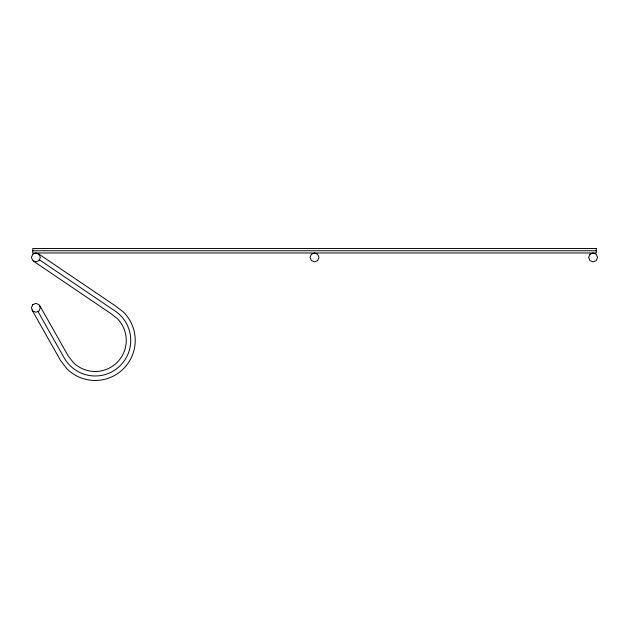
<?xml version="1.0" encoding="UTF-8"?>
<svg xmlns="http://www.w3.org/2000/svg" width="629" height="629" viewBox="0 0 629 629"><rect width="100%" height="100%" fill="white"/><g stroke="black" fill="none" stroke-linecap="round" stroke-linejoin="round"><path stroke-width="0.94" d="M32.755 250.759L596.245 250.759M38.393 253.746L115.555 306.008L123.496 312.094A40.052 40.052 0 0 1 123.496 368.736A40.052 40.052 0 0 1 66.855 368.736L60.651 360.661L32.024 310.003M39.14 259.62L112.953 309.61A35.57 35.57 0 0 1 120.32 365.567A35.57 35.57 0 0 1 64.37 358.2L37.826 311.229M33.4 261.106L110.358 313.218L117.151 318.439A31.08 31.08 0 0 1 117.151 362.39A31.08 31.08 0 0 1 73.192 362.39L68.089 355.739L39.769 305.623M32.755 254.281L31.45 257.426L32.755 260.571L35.892 261.868L39.037 260.571L40.342 257.426L39.037 254.281L35.892 252.984L32.755 254.281M32.755 304.672L31.45 307.809L32.755 310.954L35.892 312.259L39.037 310.954L40.342 307.809L39.037 304.672L35.892 303.367L32.755 304.672M311.355 254.281L310.058 257.426L311.355 260.571L314.5 261.868L317.645 260.571L318.942 257.426L317.645 254.281L314.5 252.984L311.355 254.281M589.963 254.281L588.658 257.426L589.963 260.571L593.108 261.868L596.245 260.571L597.55 257.426L596.245 254.281L593.108 252.984L589.963 254.281M596.245 248.534L32.755 248.534L32.755 252.984L596.245 252.984L596.245 248.534"/></g></svg>
